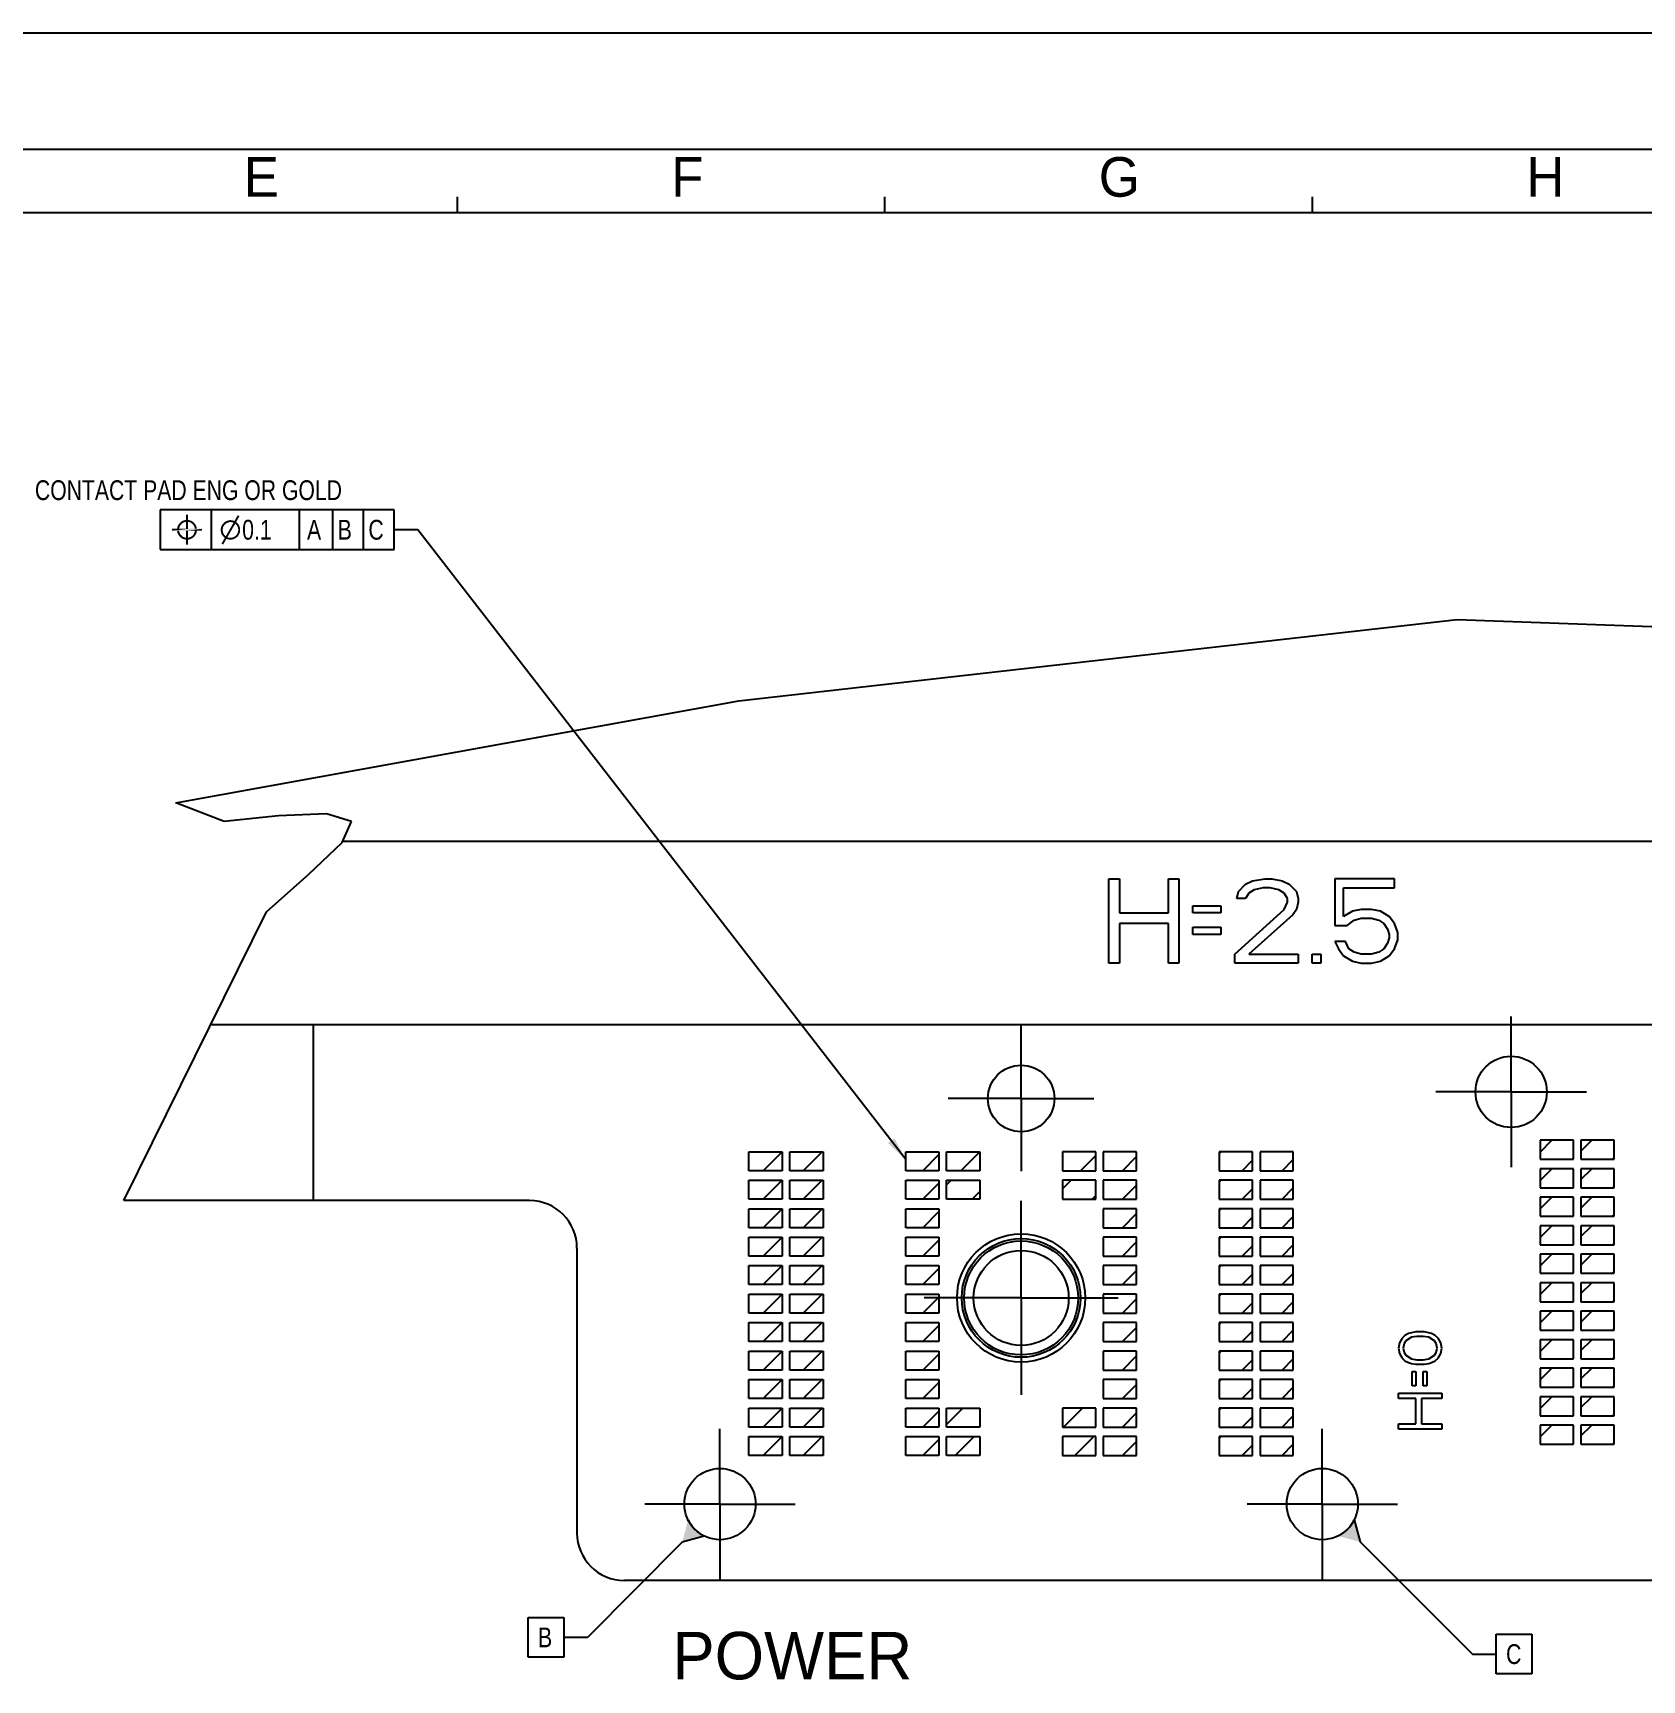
# Model space of a CAD drawing. Header units: millimetres. Extents: x 0 to 594, y 0 to 420.
# Drawn here: x 242.8 to 446, y 211.9 to 420 of the extents above; entities that cross this region are included whole.
import ezdxf

# ---------------------------------------------------------------- set-up
doc = ezdxf.new("R2010")
doc.units = ezdxf.units.MM
doc.header["$LTSCALE"] = 32.67
doc.linetypes.add('CENTER', pattern=[0.6, 0.375, -0.075, 0.075, -0.075])
doc.layers.get('0').update_dxf_attribs({"linetype": 'CONTINUOUS'})
doc.layers.add('02___PRT_ALL_AXES', color=7, linetype='CONTINUOUS')
doc.styles.get("Standard").update_dxf_attribs({"font": 'txt', "width": 0.8})
doc.styles.add('TEXTSTYLE_2', font='txt')
doc.styles.add('TEXTSTYLE_7', font='ar_wgl__.ttf')
doc.dimstyles.get("Standard").update_dxf_attribs({"dimtxt": 2.5, "dimasz": 3, "dimexe": 1.5, "dimexo": 1.2, "dimtad": 1, "dimdsep": 46, "dimtxsty": 'STANDARD', "dimblk": '_FILLED', "dimblk1": '_FILLED', "dimblk2": '_FILLED', "dimcen": 0.09, "dimazin": 2, "dimtol": 1, "dimtp": 0.01, "dimtm": 0.01, "dimtfac": 1, "dimtofl": 0, "dimtmove": 0, "dimatfit": 3, "dimldrblk": '_FILLED', "dimfxl": 1, "dimtolj": 1, "dimarcsym": 0})

# ---------------------------------------------------------------- blocks, each defined once
blk = doc.blocks.new('_FILLED')
at = {"color": 0, "linetype": 'BYBLOCK'}
blk.add_solid([(0, 0), (-1, 0.167), (-1, -0.167)], dxfattribs=at)

msp = doc.modelspace()

# ---------------------------------------------------------------- hatches: boundary and pattern name
at = {"linetype": 'CONTINUOUS'}
for points in [[(325.56, 232.12), (325.7, 231.86), (325.85, 231.61), (326.02, 231.37), (326.21, 231.15), (326.41, 230.93), (326.63, 230.73), (326.86, 230.55), (327.09, 230.38), (327.34, 230.22), (327.6, 230.08), (324.82, 229.33)], [(407.66, 230.09), (407.92, 230.23), (408.17, 230.39), (408.4, 230.56), (408.63, 230.74), (408.85, 230.94), (409.05, 231.16), (409.23, 231.39), (409.4, 231.62), (409.56, 231.87), (409.7, 232.13), (410.45, 229.34)]]:
    msp.add_hatch(color=7, dxfattribs=at).paths.add_polyline_path(points)

# ---------------------------------------------------------------- linework, layer by layer
at = {"color": 7, "linetype": 'CONTINUOUS'}
for p, q in [((0, 420), (594, 420)), ((20.42, 405.31), (571.42, 405.31)), ((296.42, 397.31), (296.42, 399.31)), ((350.42, 397.31), (350.42, 399.31)), ((404.42, 397.31), (404.42, 399.31)), ((26.42, 397.31), (564.92, 397.31)), ((258.88, 359.73), (258.88, 354.73)), ((288.42, 359.73), (258.88, 359.73)), ((265.35, 354.73), (265.35, 359.73)), ((276.48, 354.73), (276.48, 359.73)), ((280.67, 354.73), (280.67, 359.73)), ((284.55, 354.73), (284.55, 359.73)), ((288.42, 354.73), (288.42, 359.73)), ((258.88, 354.73), (288.42, 354.73)), ((331.97, 335.6), (422.71, 345.87)), ((422.71, 345.87), (478.86, 343.9)), ((260.83, 322.71), (331.97, 335.6)), ((266.94, 320.36), (260.83, 322.71)), ((273.8, 321.1), (266.94, 320.36)), ((279.9, 321.35), (273.8, 321.1)), ((283.05, 320.36), (279.9, 321.35)), ((281.86, 317.7), (283.05, 320.36)), ((277.66, 313.72), (281.86, 317.7)), ((281.94, 317.89), (528.18, 317.89)), ((272.31, 308.94), (277.66, 313.72)), ((378.7, 302.49), (378.7, 313.11)), ((378.7, 313.11), (380.03, 313.11)), ((380.03, 313.11), (380.03, 308.82)), ((386.23, 308.82), (386.23, 313.11)), ((386.23, 313.11), (387.55, 313.11)), ((387.55, 313.11), (387.55, 302.49)), ((395.08, 311.53), (395.96, 312.43)), ((395.96, 312.43), (396.85, 312.88)), ((396.85, 312.88), (398.39, 313.11)), ((398.39, 313.11), (399.28, 313.11)), ((399.28, 313.11), (400.61, 312.88)), ((400.61, 312.88), (401.49, 312.43)), ((401.49, 312.43), (402.38, 311.53)), ((407.24, 313.11), (407.24, 307.23)), ((414.77, 313.11), (407.24, 313.11)), ((414.77, 311.98), (414.77, 313.11)), ((394.85, 310.62), (395.08, 311.53)), ((395.96, 310.62), (394.85, 310.62)), ((396.4, 311.3), (395.96, 310.62)), ((397.07, 311.75), (396.4, 311.3)), ((398.17, 311.98), (397.07, 311.75)), ((399.06, 311.98), (398.17, 311.98)), ((400.16, 311.75), (399.06, 311.98)), ((400.83, 311.3), (400.16, 311.75)), ((401.27, 310.62), (400.83, 311.3)), ((400.83, 309.27), (401.27, 310.17)), ((401.27, 310.17), (401.27, 310.62)), ((402.38, 311.53), (402.6, 310.62)), ((402.6, 310.17), (402.38, 309.27)), ((402.6, 310.62), (402.6, 310.17)), ((408.35, 308.36), (408.35, 311.98)), ((408.35, 311.98), (414.77, 311.98)), ((254.3, 272.47), (272.31, 308.94)), ((380.03, 308.82), (386.23, 308.82)), ((389.32, 308.82), (389.32, 309.72)), ((389.32, 309.72), (392.86, 309.72)), ((392.86, 308.82), (389.32, 308.82)), ((392.86, 309.72), (392.86, 308.82)), ((394.63, 303.62), (400.83, 309.27)), ((401.93, 308.59), (396.4, 303.62)), ((402.38, 309.27), (401.93, 308.59)), ((409.46, 309.04), (408.35, 308.36)), ((410.56, 309.27), (409.46, 309.04)), ((409.68, 307.91), (410.56, 308.14)), ((411.89, 309.27), (410.56, 309.27)), ((410.56, 308.14), (411.89, 308.14)), ((413, 309.04), (411.89, 309.27)), ((411.89, 308.14), (412.78, 307.91)), ((414.1, 308.36), (413, 309.04)), ((414.77, 307.46), (414.1, 308.36)), ((380.03, 307.46), (380.03, 302.49)), ((386.23, 307.46), (380.03, 307.46)), ((386.23, 302.49), (386.23, 307.46)), ((389.32, 306.11), (389.32, 307.01)), ((389.32, 307.01), (392.86, 307.01)), ((392.86, 306.11), (389.32, 306.11)), ((392.86, 307.01), (392.86, 306.11)), ((407.24, 307.23), (408.79, 307.23)), ((408.79, 307.23), (409.68, 307.91)), ((412.78, 307.91), (413.44, 307.46)), ((413.44, 307.46), (413.88, 306.78)), ((413.88, 306.78), (414.1, 306.11)), ((414.1, 306.11), (414.1, 305.65)), ((415.21, 306.33), (414.77, 307.46)), ((415.21, 305.43), (415.21, 306.33)), ((407.24, 305.2), (407.69, 304.3)), ((408.57, 305.2), (407.24, 305.2)), ((407.69, 304.3), (408.35, 303.39)), ((409.01, 304.3), (408.57, 305.2)), ((409.68, 303.85), (409.01, 304.3)), ((410.56, 303.62), (409.68, 303.85)), ((412.78, 303.85), (411.89, 303.62)), ((413.44, 304.3), (412.78, 303.85)), ((413.88, 304.98), (413.44, 304.3)), ((414.1, 305.65), (413.88, 304.98)), ((414.1, 303.39), (414.77, 304.3)), ((414.77, 304.3), (415.21, 305.43)), ((380.03, 302.49), (378.7, 302.49)), ((387.55, 302.49), (386.23, 302.49)), ((394.63, 302.49), (394.63, 303.62)), ((402.6, 302.49), (394.63, 302.49)), ((396.4, 303.62), (402.6, 303.62)), ((402.6, 303.62), (402.6, 302.49)), ((404.37, 302.49), (404.37, 303.62)), ((404.37, 303.62), (405.47, 303.62)), ((405.47, 302.49), (404.37, 302.49)), ((405.47, 303.62), (405.47, 302.49)), ((408.35, 303.39), (409.46, 302.72)), ((409.46, 302.72), (410.56, 302.49)), ((411.89, 303.62), (410.56, 303.62)), ((410.56, 302.49), (411.89, 302.49)), ((411.89, 302.49), (413, 302.72)), ((413, 302.72), (414.1, 303.39)), ((549.38, 294.67), (265.26, 294.67)), ((278.22, 272.47), (278.22, 294.67)), ((433.17, 278.61), (434.65, 280.09)), ((433.17, 280.09), (433.17, 277.69)), ((437.37, 280.09), (433.17, 280.09)), ((437.37, 277.69), (437.37, 280.09)), ((438.33, 278.73), (439.69, 280.09)), ((438.33, 280.09), (438.33, 277.69)), ((442.53, 280.09), (438.33, 280.09)), ((442.53, 277.69), (442.53, 280.09)), ((333.24, 276.25), (333.24, 278.65)), ((333.24, 278.65), (337.44, 278.65)), ((335.04, 276.25), (337.44, 278.65)), ((337.44, 278.65), (337.44, 276.25)), ((338.4, 276.25), (338.4, 278.65)), ((338.4, 278.65), (342.6, 278.65)), ((340.08, 276.25), (342.48, 278.65)), ((342.6, 278.65), (342.6, 276.25)), ((353.04, 276.25), (353.04, 278.65)), ((353.04, 278.65), (357.24, 278.65)), ((355.21, 276.25), (357.24, 278.28)), ((357.24, 278.65), (357.24, 276.25)), ((358.2, 276.25), (358.2, 278.65)), ((358.2, 278.65), (362.4, 278.65)), ((360, 276.25), (362.4, 278.65)), ((362.4, 278.65), (362.4, 276.25)), ((372.84, 278.65), (372.84, 276.25)), ((377.04, 278.65), (372.84, 278.65)), ((375.13, 276.25), (377.04, 278.16)), ((377.04, 276.25), (377.04, 278.65)), ((378, 278.65), (378, 276.25)), ((382.2, 278.65), (378, 278.65)), ((380.41, 276.25), (382.2, 278.04)), ((382.2, 276.25), (382.2, 278.65)), ((392.64, 278.4), (392.89, 278.65)), ((392.64, 278.65), (392.64, 276.25)), ((396.84, 278.65), (392.64, 278.65)), ((395.53, 276.25), (396.84, 277.56)), ((396.84, 276.25), (396.84, 278.65)), ((397.8, 278.52), (397.93, 278.65)), ((397.8, 278.65), (397.8, 276.25)), ((402, 278.65), (397.8, 278.65)), ((400.57, 276.25), (402, 277.68)), ((402, 276.25), (402, 278.65)), ((433.17, 277.69), (437.37, 277.69)), ((437.29, 277.69), (437.37, 277.77)), ((438.33, 277.69), (442.53, 277.69)), ((442.33, 277.69), (442.53, 277.89)), ((337.44, 276.25), (333.24, 276.25)), ((333.24, 272.65), (333.24, 275.05)), ((333.24, 275.05), (337.44, 275.05)), ((335.04, 272.65), (337.44, 275.05)), ((337.44, 275.05), (337.44, 272.65)), ((342.6, 276.25), (338.4, 276.25)), ((338.4, 272.65), (338.4, 275.05)), ((338.4, 275.05), (342.6, 275.05)), ((340.08, 272.65), (342.48, 275.05)), ((342.6, 275.05), (342.6, 272.65)), ((357.24, 276.25), (353.04, 276.25)), ((353.04, 272.65), (353.04, 275.05)), ((353.04, 275.05), (357.24, 275.05)), ((357.24, 275.05), (357.24, 272.65)), ((362.4, 276.25), (358.2, 276.25)), ((358.2, 272.65), (358.2, 275.05)), ((358.2, 274.45), (358.8, 275.05)), ((358.2, 275.05), (362.4, 275.05)), ((362.4, 275.05), (362.4, 272.65)), ((372.84, 276.25), (377.04, 276.25)), ((372.84, 275.05), (372.84, 272.65)), ((372.84, 273.97), (373.93, 275.05)), ((377.04, 275.05), (372.84, 275.05)), ((377.04, 272.65), (377.04, 275.05)), ((378, 276.25), (382.2, 276.25)), ((378, 275.05), (378, 272.65)), ((382.2, 275.05), (378, 275.05)), ((382.2, 272.65), (382.2, 275.05)), ((392.64, 276.25), (396.84, 276.25)), ((392.64, 274.8), (392.89, 275.05)), ((392.64, 275.05), (392.64, 272.65)), ((396.84, 275.05), (392.64, 275.05)), ((396.84, 272.65), (396.84, 275.05)), ((397.8, 276.25), (402, 276.25)), ((397.8, 275.05), (397.8, 272.65)), ((397.8, 274.92), (397.93, 275.05)), ((402, 275.05), (397.8, 275.05)), ((402, 272.65), (402, 275.05)), ((433.17, 275.01), (434.65, 276.49)), ((433.17, 276.49), (433.17, 274.09)), ((437.37, 276.49), (433.17, 276.49)), ((437.37, 274.09), (437.37, 276.49)), ((438.33, 275.13), (439.69, 276.49)), ((438.33, 276.49), (438.33, 274.09)), ((442.53, 276.49), (438.33, 276.49)), ((442.53, 274.09), (442.53, 276.49)), ((337.44, 272.65), (333.24, 272.65)), ((342.6, 272.65), (338.4, 272.65)), ((357.24, 272.65), (353.04, 272.65)), ((355.21, 272.65), (357.24, 274.68)), ((362.4, 272.65), (358.2, 272.65)), ((361.44, 272.65), (362.4, 273.61)), ((372.84, 272.65), (377.04, 272.65)), ((376.57, 272.65), (377.04, 273.12)), ((378, 272.65), (382.2, 272.65)), ((380.41, 272.65), (382.2, 274.44)), ((392.64, 272.65), (396.84, 272.65)), ((395.53, 272.65), (396.84, 273.96)), ((397.8, 272.65), (402, 272.65)), ((400.57, 272.65), (402, 274.08)), ((433.17, 274.09), (437.37, 274.09)), ((433.17, 271.41), (434.65, 272.89)), ((437.37, 272.89), (433.17, 272.89)), ((433.17, 272.89), (433.17, 270.49)), ((437.29, 274.09), (437.37, 274.17)), ((437.37, 270.49), (437.37, 272.89)), ((438.33, 274.09), (442.53, 274.09)), ((438.33, 271.53), (439.69, 272.89)), ((442.53, 272.89), (438.33, 272.89)), ((438.33, 272.89), (438.33, 270.49)), ((442.33, 274.09), (442.53, 274.29)), ((442.53, 270.49), (442.53, 272.89)), ((305.52, 272.47), (254.3, 272.47)), ((333.24, 269.05), (333.24, 271.45)), ((333.24, 271.45), (337.44, 271.45)), ((335.04, 269.05), (337.44, 271.45)), ((337.44, 271.45), (337.44, 269.05)), ((338.4, 269.05), (338.4, 271.45)), ((338.4, 271.45), (342.6, 271.45)), ((340.08, 269.05), (342.48, 271.45)), ((342.6, 271.45), (342.6, 269.05)), ((353.04, 269.05), (353.04, 271.45)), ((353.04, 271.45), (357.24, 271.45)), ((355.21, 269.05), (357.24, 271.08)), ((357.24, 271.45), (357.24, 269.05)), ((378, 271.45), (378, 269.05)), ((382.2, 271.45), (378, 271.45)), ((380.41, 269.05), (382.2, 270.84)), ((382.2, 269.05), (382.2, 271.45)), ((392.64, 271.45), (392.64, 269.05)), ((392.64, 271.2), (392.89, 271.45)), ((396.84, 271.45), (392.64, 271.45)), ((396.84, 269.05), (396.84, 271.45)), ((397.8, 271.45), (397.8, 269.05)), ((397.8, 271.32), (397.93, 271.45)), ((402, 271.45), (397.8, 271.45)), ((402, 269.05), (402, 271.45)), ((437.29, 270.49), (437.37, 270.57)), ((442.33, 270.49), (442.53, 270.69)), ((337.44, 269.05), (333.24, 269.05)), ((342.6, 269.05), (338.4, 269.05)), ((357.24, 269.05), (353.04, 269.05)), ((378, 269.05), (382.2, 269.05)), ((392.64, 269.05), (396.84, 269.05)), ((395.53, 269.05), (396.84, 270.36)), ((397.8, 269.05), (402, 269.05)), ((400.57, 269.05), (402, 270.48)), ((433.17, 270.49), (437.37, 270.49)), ((433.17, 267.81), (434.65, 269.29)), ((437.37, 269.29), (433.17, 269.29)), ((433.17, 269.29), (433.17, 266.89)), ((437.37, 266.89), (437.37, 269.29)), ((438.33, 270.49), (442.53, 270.49)), ((438.33, 267.93), (439.69, 269.29)), ((442.53, 269.29), (438.33, 269.29)), ((438.33, 269.29), (438.33, 266.89)), ((442.53, 266.89), (442.53, 269.29)), ((311.52, 266.47), (311.52, 230.47)), ((333.24, 265.45), (333.24, 267.85)), ((333.24, 267.85), (337.44, 267.85)), ((335.04, 265.45), (337.44, 267.85)), ((337.44, 267.85), (337.44, 265.45)), ((338.4, 265.45), (338.4, 267.85)), ((338.4, 267.85), (342.6, 267.85)), ((340.08, 265.45), (342.48, 267.85)), ((342.6, 267.85), (342.6, 265.45)), ((353.04, 265.45), (353.04, 267.85)), ((353.04, 267.85), (357.24, 267.85)), ((355.21, 265.45), (357.24, 267.48)), ((357.24, 267.85), (357.24, 265.45)), ((378, 267.85), (378, 265.45)), ((382.2, 267.85), (378, 267.85)), ((380.41, 265.45), (382.2, 267.24)), ((382.2, 265.45), (382.2, 267.85)), ((392.64, 267.85), (392.64, 265.45)), ((392.64, 267.6), (392.89, 267.85)), ((396.84, 267.85), (392.64, 267.85)), ((395.53, 265.45), (396.84, 266.76)), ((396.84, 265.45), (396.84, 267.85)), ((397.8, 267.85), (397.8, 265.45)), ((397.8, 267.72), (397.93, 267.85)), ((402, 267.85), (397.8, 267.85)), ((400.57, 265.45), (402, 266.88)), ((402, 265.45), (402, 267.85)), ((433.17, 266.89), (437.37, 266.89)), ((437.29, 266.89), (437.37, 266.97)), ((438.33, 266.89), (442.53, 266.89)), ((442.33, 266.89), (442.53, 267.09)), ((337.44, 265.45), (333.24, 265.45)), ((342.6, 265.45), (338.4, 265.45)), ((357.24, 265.45), (353.04, 265.45)), ((378, 265.45), (382.2, 265.45)), ((392.64, 265.45), (396.84, 265.45)), ((397.8, 265.45), (402, 265.45)), ((433.17, 264.21), (434.65, 265.69)), ((437.37, 265.69), (433.17, 265.69)), ((433.17, 265.69), (433.17, 263.29)), ((437.37, 263.29), (437.37, 265.69)), ((442.53, 265.69), (438.33, 265.69)), ((438.33, 265.69), (438.33, 263.29)), ((438.33, 264.33), (439.69, 265.69)), ((442.53, 263.29), (442.53, 265.69)), ((333.24, 261.85), (333.24, 264.25)), ((333.24, 264.25), (337.44, 264.25)), ((335.04, 261.85), (337.44, 264.25)), ((337.44, 264.25), (337.44, 261.85)), ((338.4, 261.85), (338.4, 264.25)), ((338.4, 264.25), (342.6, 264.25)), ((340.08, 261.85), (342.48, 264.25)), ((342.6, 264.25), (342.6, 261.85)), ((353.04, 261.85), (353.04, 264.25)), ((353.04, 264.25), (357.24, 264.25)), ((355.21, 261.85), (357.24, 263.88)), ((357.24, 264.25), (357.24, 261.85)), ((378, 264.25), (378, 261.85)), ((382.2, 264.25), (378, 264.25)), ((380.41, 261.85), (382.2, 263.64)), ((382.2, 261.85), (382.2, 264.25)), ((392.64, 264.25), (392.64, 261.85)), ((392.64, 264), (392.89, 264.25)), ((396.84, 264.25), (392.64, 264.25)), ((395.53, 261.85), (396.84, 263.16)), ((396.84, 261.85), (396.84, 264.25)), ((397.8, 264.25), (397.8, 261.85)), ((397.8, 264.12), (397.93, 264.25)), ((402, 264.25), (397.8, 264.25)), ((400.57, 261.85), (402, 263.28)), ((402, 261.85), (402, 264.25)), ((433.17, 263.29), (437.37, 263.29)), ((437.29, 263.29), (437.37, 263.37)), ((438.33, 263.29), (442.53, 263.29)), ((442.33, 263.29), (442.53, 263.49)), ((337.44, 261.85), (333.24, 261.85)), ((333.24, 258.25), (333.24, 260.65)), ((333.24, 260.65), (337.44, 260.65)), ((335.04, 258.25), (337.44, 260.65)), ((337.44, 260.65), (337.44, 258.25)), ((342.6, 261.85), (338.4, 261.85)), ((338.4, 258.25), (338.4, 260.65)), ((338.4, 260.65), (342.6, 260.65)), ((340.08, 258.25), (342.48, 260.65)), ((342.6, 260.65), (342.6, 258.25)), ((357.24, 261.85), (353.04, 261.85)), ((353.04, 258.25), (353.04, 260.65)), ((353.04, 260.65), (357.24, 260.65)), ((355.21, 258.25), (357.24, 260.28)), ((357.24, 260.65), (357.24, 258.25)), ((378, 261.85), (382.2, 261.85)), ((378, 260.65), (378, 258.25)), ((382.2, 260.65), (378, 260.65)), ((382.2, 258.25), (382.2, 260.65)), ((392.64, 261.85), (396.84, 261.85)), ((392.64, 260.65), (392.64, 258.25)), ((392.64, 260.4), (392.89, 260.65)), ((396.84, 260.65), (392.64, 260.65)), ((396.84, 258.25), (396.84, 260.65)), ((397.8, 261.85), (402, 261.85)), ((397.8, 260.65), (397.8, 258.25)), ((397.8, 260.52), (397.93, 260.65)), ((402, 260.65), (397.8, 260.65)), ((402, 258.25), (402, 260.65)), ((433.17, 260.61), (434.65, 262.09)), ((437.37, 262.09), (433.17, 262.09)), ((433.17, 262.09), (433.17, 259.69)), ((437.37, 259.69), (437.37, 262.09)), ((442.53, 262.09), (438.33, 262.09)), ((438.33, 262.09), (438.33, 259.69)), ((438.33, 260.73), (439.69, 262.09)), ((442.53, 259.69), (442.53, 262.09)), ((337.44, 258.25), (333.24, 258.25)), ((342.6, 258.25), (338.4, 258.25)), ((357.24, 258.25), (353.04, 258.25)), ((378, 258.25), (382.2, 258.25)), ((380.41, 258.25), (382.2, 260.04)), ((392.64, 258.25), (396.84, 258.25)), ((395.53, 258.25), (396.84, 259.56)), ((397.8, 258.25), (402, 258.25)), ((400.57, 258.25), (402, 259.68)), ((433.17, 259.69), (437.37, 259.69)), ((437.37, 258.49), (433.17, 258.49)), ((433.17, 258.49), (433.17, 256.09)), ((433.17, 257.01), (434.65, 258.49)), ((437.29, 259.69), (437.37, 259.77)), ((437.37, 256.09), (437.37, 258.49)), ((438.33, 259.69), (442.53, 259.69)), ((442.53, 258.49), (438.33, 258.49)), ((438.33, 258.49), (438.33, 256.09)), ((438.33, 257.13), (439.69, 258.49)), ((442.33, 259.69), (442.53, 259.89)), ((442.53, 256.09), (442.53, 258.49)), ((333.24, 254.65), (333.24, 257.05)), ((333.24, 257.05), (337.44, 257.05)), ((335.04, 254.65), (337.44, 257.05)), ((337.44, 257.05), (337.44, 254.65)), ((338.4, 254.65), (338.4, 257.05)), ((338.4, 257.05), (342.6, 257.05)), ((340.08, 254.65), (342.48, 257.05)), ((342.6, 257.05), (342.6, 254.65)), ((353.04, 254.65), (353.04, 257.05)), ((353.04, 257.05), (357.24, 257.05)), ((355.21, 254.65), (357.24, 256.68)), ((357.24, 257.05), (357.24, 254.65)), ((378, 257.05), (378, 254.65)), ((382.2, 257.05), (378, 257.05)), ((380.41, 254.65), (382.2, 256.44)), ((382.2, 254.65), (382.2, 257.05)), ((392.64, 257.05), (392.64, 254.65)), ((392.64, 256.8), (392.89, 257.05)), ((396.84, 257.05), (392.64, 257.05)), ((396.84, 254.65), (396.84, 257.05)), ((397.8, 257.05), (397.8, 254.65)), ((397.8, 256.92), (397.93, 257.05)), ((402, 257.05), (397.8, 257.05)), ((400.57, 254.65), (402, 256.08)), ((402, 254.65), (402, 257.05)), ((433.17, 256.09), (437.37, 256.09)), ((437.29, 256.09), (437.37, 256.17)), ((438.33, 256.09), (442.53, 256.09)), ((442.33, 256.09), (442.53, 256.29)), ((337.44, 254.65), (333.24, 254.65)), ((342.6, 254.65), (338.4, 254.65)), ((357.24, 254.65), (353.04, 254.65)), ((378, 254.65), (382.2, 254.65)), ((392.64, 254.65), (396.84, 254.65)), ((395.53, 254.65), (396.84, 255.96)), ((397.8, 254.65), (402, 254.65)), ((415.4, 254.52), (415.28, 253.84)), ((415.75, 255.09), (415.4, 254.52)), ((416.1, 255.43), (415.75, 255.09)), ((415.98, 254.4), (415.86, 253.84)), ((416.21, 254.75), (415.98, 254.4)), ((416.56, 255.66), (416.1, 255.43)), ((416.91, 255.2), (416.21, 254.75)), ((416.91, 255.77), (416.56, 255.66)), ((417.49, 255.88), (416.91, 255.77)), ((417.61, 255.31), (416.91, 255.2)), ((418.54, 255.88), (417.49, 255.88)), ((418.42, 255.31), (417.61, 255.31)), ((419.12, 255.2), (418.42, 255.31)), ((419.12, 255.77), (418.54, 255.88)), ((419.46, 255.66), (419.12, 255.77)), ((419.81, 254.75), (419.12, 255.2)), ((419.93, 255.43), (419.46, 255.66)), ((420.05, 254.4), (419.81, 254.75)), ((420.28, 255.09), (419.93, 255.43)), ((420.16, 253.84), (420.05, 254.4)), ((420.63, 254.52), (420.28, 255.09)), ((420.74, 253.84), (420.63, 254.52)), ((437.37, 254.89), (433.17, 254.89)), ((433.17, 254.89), (433.17, 252.49)), ((433.17, 253.41), (434.65, 254.89)), ((437.37, 252.49), (437.37, 254.89)), ((442.53, 254.89), (438.33, 254.89)), ((438.33, 254.89), (438.33, 252.49)), ((438.33, 253.53), (439.69, 254.89)), ((442.53, 252.49), (442.53, 254.89)), ((333.24, 251.05), (333.24, 253.45)), ((333.24, 253.45), (337.44, 253.45)), ((335.04, 251.05), (337.44, 253.45)), ((337.44, 253.45), (337.44, 251.05)), ((338.4, 251.05), (338.4, 253.45)), ((338.4, 253.45), (342.6, 253.45)), ((340.08, 251.05), (342.48, 253.45)), ((342.6, 253.45), (342.6, 251.05)), ((353.04, 251.05), (353.04, 253.45)), ((353.04, 253.45), (357.24, 253.45)), ((355.21, 251.05), (357.24, 253.08)), ((357.24, 253.45), (357.24, 251.05)), ((378, 253.45), (378, 251.05)), ((382.2, 253.45), (378, 253.45)), ((380.41, 251.05), (382.2, 252.84)), ((382.2, 251.05), (382.2, 253.45)), ((392.64, 253.45), (392.64, 251.05)), ((392.64, 253.2), (392.89, 253.45)), ((396.84, 253.45), (392.64, 253.45)), ((395.53, 251.05), (396.84, 252.36)), ((396.84, 251.05), (396.84, 253.45)), ((397.8, 253.45), (397.8, 251.05)), ((397.8, 253.32), (397.93, 253.45)), ((402, 253.45), (397.8, 253.45)), ((400.57, 251.05), (402, 252.48)), ((402, 251.05), (402, 253.45)), ((415.28, 253.84), (415.4, 253.15)), ((415.4, 253.15), (415.75, 252.58)), ((415.75, 252.58), (416.1, 252.24)), ((415.86, 253.84), (415.98, 253.27)), ((415.98, 253.27), (416.21, 252.93)), ((416.1, 252.24), (416.56, 252.02)), ((416.21, 252.93), (416.91, 252.47)), ((416.56, 252.02), (416.91, 251.9)), ((416.91, 252.47), (417.61, 252.36)), ((416.91, 251.9), (417.49, 251.79)), ((417.61, 252.36), (418.42, 252.36)), ((418.42, 252.36), (419.12, 252.47)), ((418.54, 251.79), (419.12, 251.9)), ((419.12, 252.47), (419.81, 252.93)), ((419.12, 251.9), (419.46, 252.02)), ((419.46, 252.02), (419.93, 252.24)), ((419.81, 252.93), (420.05, 253.27)), ((419.93, 252.24), (420.28, 252.58)), ((420.05, 253.27), (420.16, 253.84)), ((420.28, 252.58), (420.63, 253.15)), ((420.63, 253.15), (420.74, 253.84)), ((433.17, 252.49), (437.37, 252.49)), ((437.29, 252.49), (437.37, 252.57)), ((438.33, 252.49), (442.53, 252.49)), ((442.33, 252.49), (442.53, 252.69)), ((337.44, 251.05), (333.24, 251.05)), ((333.24, 247.45), (333.24, 249.85)), ((333.24, 249.85), (337.44, 249.85)), ((335.04, 247.45), (337.44, 249.85)), ((337.44, 249.85), (337.44, 247.45)), ((342.6, 251.05), (338.4, 251.05)), ((338.4, 247.45), (338.4, 249.85)), ((338.4, 249.85), (342.6, 249.85)), ((340.08, 247.45), (342.48, 249.85)), ((342.6, 249.85), (342.6, 247.45)), ((357.24, 251.05), (353.04, 251.05)), ((353.04, 247.45), (353.04, 249.85)), ((353.04, 249.85), (357.24, 249.85)), ((357.24, 249.85), (357.24, 247.45)), ((378, 251.05), (382.2, 251.05)), ((378, 249.85), (378, 247.45)), ((382.2, 249.85), (378, 249.85)), ((382.2, 247.45), (382.2, 249.85)), ((392.64, 251.05), (396.84, 251.05)), ((392.64, 249.85), (392.64, 247.45)), ((392.64, 249.6), (392.89, 249.85)), ((396.84, 249.85), (392.64, 249.85)), ((396.84, 247.45), (396.84, 249.85)), ((397.8, 251.05), (402, 251.05)), ((397.8, 249.85), (397.8, 247.45)), ((397.8, 249.72), (397.93, 249.85)), ((402, 249.85), (397.8, 249.85)), ((402, 247.45), (402, 249.85)), ((417.03, 250.88), (417.49, 250.88)), ((417.03, 249.06), (417.03, 250.88)), ((417.49, 251.79), (418.54, 251.79)), ((417.49, 250.88), (417.49, 249.06)), ((418.42, 250.88), (418.88, 250.88)), ((418.42, 249.06), (418.42, 250.88)), ((418.88, 250.88), (418.88, 249.06)), ((437.37, 251.29), (433.17, 251.29)), ((433.17, 251.29), (433.17, 248.89)), ((433.17, 249.81), (434.65, 251.29)), ((437.37, 248.89), (437.37, 251.29)), ((442.53, 251.29), (438.33, 251.29)), ((438.33, 251.29), (438.33, 248.89)), ((438.33, 249.93), (439.69, 251.29)), ((442.53, 248.89), (442.53, 251.29)), ((355.21, 247.45), (357.24, 249.48)), ((380.41, 247.45), (382.2, 249.24)), ((395.53, 247.45), (396.84, 248.76)), ((400.57, 247.45), (402, 248.88)), ((415.28, 248.15), (420.74, 248.15)), ((415.28, 247.47), (415.28, 248.15)), ((417.49, 249.06), (417.03, 249.06)), ((418.88, 249.06), (418.42, 249.06)), ((420.74, 248.15), (420.74, 247.47)), ((433.17, 248.89), (437.37, 248.89)), ((437.37, 247.69), (433.17, 247.69)), ((433.17, 247.69), (433.17, 245.29)), ((433.17, 246.21), (434.65, 247.69)), ((437.29, 248.89), (437.37, 248.97)), ((437.37, 245.29), (437.37, 247.69)), ((438.33, 248.89), (442.53, 248.89)), ((442.53, 247.69), (438.33, 247.69)), ((438.33, 247.69), (438.33, 245.29)), ((438.33, 246.33), (439.69, 247.69)), ((442.33, 248.89), (442.53, 249.09)), ((442.53, 245.29), (442.53, 247.69)), ((337.44, 247.45), (333.24, 247.45)), ((333.24, 243.85), (333.24, 246.25)), ((333.24, 246.25), (337.44, 246.25)), ((335.04, 243.85), (337.44, 246.25)), ((337.44, 246.25), (337.44, 243.85)), ((342.6, 247.45), (338.4, 247.45)), ((338.4, 243.85), (338.4, 246.25)), ((338.4, 246.25), (342.6, 246.25)), ((340.08, 243.85), (342.48, 246.25)), ((342.6, 246.25), (342.6, 243.85)), ((357.24, 247.45), (353.04, 247.45)), ((353.04, 243.85), (353.04, 246.25)), ((353.04, 246.25), (357.24, 246.25)), ((355.21, 243.85), (357.24, 245.88)), ((357.24, 246.25), (357.24, 243.85)), ((358.2, 243.85), (358.2, 246.25)), ((358.2, 244.2), (360.25, 246.25)), ((358.2, 246.25), (362.4, 246.25)), ((362.4, 246.25), (362.4, 243.85)), ((372.84, 246.25), (372.84, 243.85)), ((377.04, 246.25), (372.84, 246.25)), ((372.97, 243.85), (375.37, 246.25)), ((377.04, 243.85), (377.04, 246.25)), ((378, 247.45), (382.2, 247.45)), ((378, 246.25), (378, 243.85)), ((382.2, 246.25), (378, 246.25)), ((380.41, 243.85), (382.2, 245.64)), ((382.2, 243.85), (382.2, 246.25)), ((392.64, 247.45), (396.84, 247.45)), ((392.64, 246.25), (392.64, 243.85)), ((396.84, 246.25), (392.64, 246.25)), ((392.64, 246), (392.89, 246.25)), ((396.84, 243.85), (396.84, 246.25)), ((397.8, 247.45), (402, 247.45)), ((397.8, 246.25), (397.8, 243.85)), ((402, 246.25), (397.8, 246.25)), ((397.8, 246.12), (397.93, 246.25)), ((402, 243.85), (402, 246.25)), ((417.49, 247.47), (415.28, 247.47)), ((417.49, 244.28), (417.49, 247.47)), ((420.74, 247.47), (418.19, 247.47)), ((418.19, 247.47), (418.19, 244.28)), ((337.44, 243.85), (333.24, 243.85)), ((342.6, 243.85), (338.4, 243.85)), ((357.24, 243.85), (353.04, 243.85)), ((362.4, 243.85), (358.2, 243.85)), ((372.84, 243.85), (377.04, 243.85)), ((378, 243.85), (382.2, 243.85)), ((392.64, 243.85), (396.84, 243.85)), ((395.53, 243.85), (396.84, 245.16)), ((397.8, 243.85), (402, 243.85)), ((400.57, 243.85), (402, 245.28)), ((415.28, 244.28), (417.49, 244.28)), ((415.28, 243.6), (415.28, 244.28)), ((420.74, 243.6), (415.28, 243.6)), ((418.19, 244.28), (420.74, 244.28)), ((420.74, 244.28), (420.74, 243.6)), ((433.17, 245.29), (437.37, 245.29)), ((437.37, 244.09), (433.17, 244.09)), ((433.17, 244.09), (433.17, 241.69)), ((433.17, 242.61), (434.65, 244.09)), ((437.29, 245.29), (437.37, 245.37)), ((437.37, 241.69), (437.37, 244.09)), ((438.33, 245.29), (442.53, 245.29)), ((442.53, 244.09), (438.33, 244.09)), ((438.33, 244.09), (438.33, 241.69)), ((438.33, 242.73), (439.69, 244.09)), ((442.33, 245.29), (442.53, 245.49)), ((442.53, 241.69), (442.53, 244.09)), ((333.24, 240.25), (333.24, 242.65)), ((333.24, 242.65), (337.44, 242.65)), ((335.04, 240.25), (337.44, 242.65)), ((337.44, 242.65), (337.44, 240.25)), ((338.4, 240.25), (338.4, 242.65)), ((338.4, 242.65), (342.6, 242.65)), ((340.08, 240.25), (342.48, 242.65)), ((342.6, 242.65), (342.6, 240.25)), ((353.04, 240.25), (353.04, 242.65)), ((353.04, 242.65), (357.24, 242.65)), ((355.21, 240.25), (357.24, 242.28)), ((357.24, 242.65), (357.24, 240.25)), ((358.2, 240.25), (358.2, 242.65)), ((358.2, 242.65), (362.4, 242.65)), ((359.29, 240.25), (361.69, 242.65)), ((362.4, 242.65), (362.4, 240.25)), ((372.84, 242.65), (372.84, 240.25)), ((377.04, 242.65), (372.84, 242.65)), ((374.41, 240.25), (376.81, 242.65)), ((377.04, 240.25), (377.04, 242.65)), ((378, 242.65), (378, 240.25)), ((382.2, 242.65), (378, 242.65)), ((380.41, 240.25), (382.2, 242.04)), ((382.2, 240.25), (382.2, 242.65)), ((392.64, 242.65), (392.64, 240.25)), ((396.84, 242.65), (392.64, 242.65)), ((392.64, 242.4), (392.89, 242.65)), ((395.53, 240.25), (396.84, 241.56)), ((396.84, 240.25), (396.84, 242.65)), ((397.8, 242.65), (397.8, 240.25)), ((402, 242.65), (397.8, 242.65)), ((397.8, 242.52), (397.93, 242.65)), ((400.57, 240.25), (402, 241.68)), ((402, 240.25), (402, 242.65)), ((433.17, 241.69), (437.37, 241.69)), ((437.29, 241.69), (437.37, 241.77)), ((438.33, 241.69), (442.53, 241.69)), ((442.33, 241.69), (442.53, 241.89)), ((337.44, 240.25), (333.24, 240.25)), ((342.6, 240.25), (338.4, 240.25)), ((357.24, 240.25), (353.04, 240.25)), ((362.4, 240.25), (358.2, 240.25)), ((372.84, 240.25), (377.04, 240.25)), ((378, 240.25), (382.2, 240.25)), ((392.64, 240.25), (396.84, 240.25)), ((397.8, 240.25), (402, 240.25)), ((324.82, 229.33), (312.85, 217.28)), ((410.45, 229.34), (424.62, 215.17)), ((513.72, 224.47), (317.52, 224.47)), ((305.35, 214.78), (305.35, 219.78)), ((305.35, 219.78), (309.85, 219.78)), ((309.85, 219.78), (309.85, 214.78)), ((312.85, 217.28), (309.85, 217.28)), ((427.62, 217.67), (432.12, 217.67)), ((427.62, 212.67), (427.62, 217.67)), ((432.12, 217.67), (432.12, 212.67)), ((309.85, 214.78), (305.35, 214.78)), ((424.62, 215.17), (427.62, 215.17)), ((432.12, 212.67), (427.62, 212.67))]:
    msp.add_line(p, q, dxfattribs=at)
for points in [[(325.56, 232.12), (325.7, 231.86), (325.85, 231.61), (326.02, 231.37), (326.21, 231.15), (326.41, 230.93), (326.63, 230.73), (326.86, 230.55), (327.09, 230.38), (327.34, 230.22), (327.6, 230.08), (324.82, 229.33)], [(407.66, 230.09), (407.92, 230.23), (408.17, 230.39), (408.4, 230.56), (408.63, 230.74), (408.85, 230.94), (409.05, 231.16), (409.23, 231.39), (409.4, 231.62), (409.56, 231.87), (409.7, 232.13), (410.45, 229.34)]]:
    msp.add_lwpolyline(points, dxfattribs=at)
for centre, radius in [((367.62, 285.37), 4.2), ((429.51, 286.21), 4.5), ((367.62, 260.17), 8.1), ((367.62, 260.17), 7.5), ((367.62, 260.17), 7.2), ((367.62, 260.17), 6), ((329.58, 234.13), 4.5), ((405.66, 234.13), 4.5)]:
    msp.add_circle(centre, radius, dxfattribs=at)
for centre, start, end in [((305.52, 266.47), 0, 90), ((317.52, 230.47), 180, 270)]:
    msp.add_arc(centre, 6, start, end, dxfattribs=at)
for points in [[(261.63, 358.01), (261.56, 357.94), (261.19, 357.88)], [(261.63, 358.01), (261.19, 357.88), (261.28, 358.01)], [(261.72, 358.08), (261.28, 358.01), (261.37, 358.12)], [(261.28, 358.01), (261.72, 358.08), (261.63, 358.01)], [(262.03, 358.21), (261.92, 358.17), (261.37, 358.12)], [(262.03, 358.21), (261.37, 358.12), (261.48, 358.21)], [(261.92, 358.17), (261.81, 358.14), (261.37, 358.12)], [(261.37, 358.12), (261.81, 358.14), (261.72, 358.08)], [(262.92, 358.28), (262.14, 358.23), (261.48, 358.21)], [(262.92, 358.28), (261.48, 358.21), (261.59, 358.28)], [(261.48, 358.21), (262.14, 358.23), (262.03, 358.21)], [(262.8, 358.36), (261.59, 358.28), (261.72, 358.36)], [(261.59, 358.28), (262.8, 358.36), (262.92, 358.28)], [(262.67, 358.41), (261.72, 358.36), (261.85, 358.41)], [(261.72, 358.36), (262.67, 358.41), (262.8, 358.36)], [(262.52, 358.45), (261.85, 358.41), (261.99, 358.45)], [(261.85, 358.41), (262.52, 358.45), (262.67, 358.41)], [(262.38, 358.48), (261.99, 358.45), (262.14, 358.48)], [(261.99, 358.45), (262.38, 358.48), (262.52, 358.45)], [(262.38, 359.12), (262.14, 358.48), (262.14, 359.12)], [(262.14, 358.48), (262.38, 359.12), (262.38, 358.48)], [(262.38, 358.23), (262.14, 358.23), (262.92, 358.28)], [(262.38, 358.23), (262.14, 357.35), (262.14, 358.23)], [(262.14, 357.35), (262.38, 358.23), (262.38, 357.35)], [(262.49, 358.21), (262.38, 358.23), (262.92, 358.28)], [(262.49, 358.21), (262.92, 358.28), (263.03, 358.21)], [(263.03, 358.21), (262.6, 358.17), (262.49, 358.21)], [(262.71, 358.14), (262.6, 358.17), (263.03, 358.21)], [(262.71, 358.14), (263.03, 358.21), (263.14, 358.12)], [(263.14, 358.12), (262.8, 358.06), (262.71, 358.14)], [(262.89, 358.01), (262.8, 358.06), (263.14, 358.12)], [(262.89, 358.01), (263.14, 358.12), (263.23, 358.01)], [(263.23, 358.01), (262.98, 357.94), (262.89, 358.01)], [(262.98, 357.94), (263.23, 358.01), (263.33, 357.88)], [(267.05, 357.9), (266.69, 357.83), (266.78, 357.95)], [(267.25, 358.06), (266.78, 357.95), (266.89, 358.08)], [(267.25, 358.06), (267.14, 357.99), (266.78, 357.95)], [(266.78, 357.95), (267.14, 357.99), (267.05, 357.9)], [(267.62, 358.19), (267.49, 358.15), (266.89, 358.08)], [(267.62, 358.19), (266.89, 358.08), (267, 358.19)], [(267.49, 358.15), (267.38, 358.12), (266.89, 358.08)], [(266.89, 358.08), (267.38, 358.12), (267.25, 358.06)], [(268.46, 358.21), (267, 358.19), (267.12, 358.26)], [(267.62, 358.19), (267, 358.19), (268.46, 358.21)], [(268.26, 358.34), (267.12, 358.26), (267.27, 358.34)], [(268.46, 358.21), (267.12, 358.26), (268.26, 358.34)], [(268.35, 357.99), (267.16, 356.42), (268.13, 358.12)], [(267.16, 356.42), (268.35, 357.99), (267.36, 356.29)], [(268.13, 358.37), (267.27, 358.34), (267.43, 358.39)], [(267.27, 358.34), (268.13, 358.37), (268.26, 358.34)], [(267.87, 358.43), (268, 358.41), (267.43, 358.39)], [(267.87, 358.43), (267.43, 358.39), (267.58, 358.43)], [(267.43, 358.39), (268, 358.41), (268.13, 358.37)], [(267.58, 358.43), (267.74, 358.45), (267.87, 358.43)], [(267.74, 358.19), (267.62, 358.19), (268.46, 358.21)], [(267.85, 358.19), (267.74, 358.19), (268.46, 358.21)], [(267.94, 358.17), (267.85, 358.19), (268.46, 358.21)], [(268.04, 358.15), (267.94, 358.17), (268.46, 358.21)], [(268.13, 358.12), (268.04, 358.15), (268.46, 358.21)], [(268.13, 358.12), (268.46, 358.21), (268.58, 358.12)], [(268.13, 358.12), (268.58, 358.12), (268.35, 357.99)], [(268.88, 358.94), (268.26, 358.34), (268.67, 359.07)], [(268.26, 358.34), (268.88, 358.94), (268.46, 358.21)], [(268.58, 358.12), (268.67, 358.01), (268.35, 357.99)], [(268.42, 357.92), (268.35, 357.99), (268.67, 358.01)], [(268.42, 357.92), (268.67, 358.01), (268.77, 357.9)], [(263.51, 357.35), (264.15, 357.35), (260.37, 357.1)], [(263.25, 357.35), (263.51, 357.35), (260.37, 357.1)], [(262.38, 357.35), (263.25, 357.35), (260.37, 357.1)], [(262.14, 357.35), (262.38, 357.35), (260.37, 357.1)], [(261.26, 357.35), (262.14, 357.35), (260.37, 357.1)], [(261.01, 357.35), (261.26, 357.35), (260.37, 357.1)], [(261.01, 357.35), (260.37, 357.1), (260.37, 357.35)], [(261.01, 357.1), (260.37, 357.1), (264.15, 357.35)], [(261.28, 357.46), (261.01, 357.35), (261.03, 357.48)], [(261.01, 357.35), (261.28, 357.46), (261.26, 357.35)], [(261.26, 357.1), (261.01, 357.1), (264.15, 357.35)], [(261.26, 357.1), (261.03, 356.95), (261.01, 357.1)], [(261.32, 357.55), (261.03, 357.48), (261.06, 357.63)], [(261.03, 357.48), (261.32, 357.55), (261.28, 357.46)], [(261.26, 357.1), (261.28, 356.99), (261.03, 356.95)], [(261.03, 356.95), (261.28, 356.99), (261.32, 356.88)], [(261.32, 356.88), (261.06, 356.8), (261.03, 356.95)], [(261.41, 357.75), (261.36, 357.66), (261.06, 357.63)], [(261.41, 357.75), (261.06, 357.63), (261.12, 357.75)], [(261.06, 357.63), (261.36, 357.66), (261.32, 357.55)], [(261.06, 356.8), (261.32, 356.88), (261.36, 356.79)], [(261.36, 356.79), (261.12, 356.68), (261.06, 356.8)], [(261.48, 357.84), (261.12, 357.75), (261.19, 357.88)], [(261.12, 357.75), (261.48, 357.84), (261.41, 357.75)], [(261.12, 356.68), (261.36, 356.79), (261.41, 356.68)], [(261.41, 356.68), (261.19, 356.55), (261.12, 356.68)], [(261.19, 357.88), (261.56, 357.94), (261.48, 357.84)], [(261.41, 356.68), (261.48, 356.59), (261.19, 356.55)], [(261.19, 356.55), (261.48, 356.59), (261.56, 356.51)], [(261.56, 356.51), (261.28, 356.44), (261.19, 356.55)], [(262.14, 357.1), (261.26, 357.1), (264.15, 357.35)], [(261.28, 356.44), (261.56, 356.51), (261.63, 356.44)], [(261.63, 356.44), (261.37, 356.33), (261.28, 356.44)], [(261.63, 356.44), (261.72, 356.37), (261.37, 356.33)], [(261.37, 356.33), (261.72, 356.37), (261.81, 356.31)], [(261.81, 356.31), (261.48, 356.24), (261.37, 356.33)], [(261.81, 356.31), (261.92, 356.28), (261.48, 356.24)], [(261.48, 356.24), (261.92, 356.28), (262.03, 356.24)], [(262.03, 356.24), (261.59, 356.15), (261.48, 356.24)], [(262.03, 356.24), (262.14, 356.22), (261.59, 356.15)], [(261.59, 356.15), (262.38, 356.22), (263.03, 356.24)], [(261.59, 356.15), (263.03, 356.24), (262.92, 356.15)], [(262.14, 356.22), (262.38, 356.22), (261.59, 356.15)], [(262.92, 356.15), (261.72, 356.09), (261.59, 356.15)], [(261.72, 356.09), (262.92, 356.15), (262.8, 356.09)], [(262.8, 356.09), (261.85, 356.04), (261.72, 356.09)], [(261.85, 356.04), (262.8, 356.09), (262.67, 356.04)], [(262.67, 356.04), (261.99, 356), (261.85, 356.04)], [(261.99, 356), (262.67, 356.04), (262.52, 356)], [(262.52, 356), (262.14, 355.98), (261.99, 356)], [(262.38, 357.1), (262.14, 357.1), (264.15, 357.35)], [(262.38, 357.1), (262.14, 356.22), (262.14, 357.1)], [(262.14, 356.22), (262.38, 357.1), (262.38, 356.22)], [(262.14, 355.98), (262.52, 356), (262.38, 355.98)], [(262.38, 355.98), (262.14, 355.34), (262.14, 355.98)], [(262.14, 355.34), (262.38, 355.98), (262.38, 355.34)], [(263.25, 357.1), (262.38, 357.1), (264.15, 357.35)], [(263.03, 356.24), (262.38, 356.22), (262.49, 356.24)], [(262.49, 356.24), (262.6, 356.28), (263.14, 356.33)], [(262.49, 356.24), (263.14, 356.33), (263.03, 356.24)], [(262.6, 356.28), (262.71, 356.31), (263.14, 356.33)], [(263.14, 356.33), (262.71, 356.31), (262.8, 356.37)], [(263.23, 356.44), (262.8, 356.37), (262.89, 356.44)], [(262.8, 356.37), (263.23, 356.44), (263.14, 356.33)], [(262.89, 356.44), (262.98, 356.51), (263.33, 356.55)], [(262.89, 356.44), (263.33, 356.55), (263.23, 356.44)], [(263.33, 357.88), (263.05, 357.84), (262.98, 357.94)], [(263.33, 356.55), (262.98, 356.51), (263.05, 356.59)], [(263.11, 357.75), (263.05, 357.84), (263.33, 357.88)], [(263.4, 356.68), (263.05, 356.59), (263.11, 356.68)], [(263.05, 356.59), (263.4, 356.68), (263.33, 356.55)], [(263.11, 357.75), (263.33, 357.88), (263.4, 357.75)], [(263.4, 357.75), (263.16, 357.66), (263.11, 357.75)], [(263.11, 356.68), (263.16, 356.79), (263.45, 356.8)], [(263.11, 356.68), (263.45, 356.8), (263.4, 356.68)], [(263.16, 357.66), (263.4, 357.75), (263.45, 357.63)], [(263.45, 357.63), (263.2, 357.55), (263.16, 357.66)], [(263.45, 356.8), (263.16, 356.79), (263.2, 356.88)], [(263.2, 357.55), (263.45, 357.63), (263.49, 357.48)], [(263.49, 357.48), (263.23, 357.46), (263.2, 357.55)], [(263.49, 356.95), (263.2, 356.88), (263.23, 356.99)], [(263.2, 356.88), (263.49, 356.95), (263.45, 356.8)], [(263.25, 357.35), (263.23, 357.46), (263.49, 357.48)], [(263.51, 357.1), (263.23, 356.99), (263.25, 357.1)], [(263.23, 356.99), (263.51, 357.1), (263.49, 356.95)], [(263.25, 357.35), (263.49, 357.48), (263.51, 357.35)], [(263.51, 357.1), (263.25, 357.1), (264.15, 357.35)], [(263.51, 357.1), (264.15, 357.35), (264.15, 357.1)], [(266.8, 357.46), (266.52, 357.37), (266.56, 357.53)], [(266.52, 357.37), (266.8, 357.46), (266.78, 357.33)], [(266.78, 357.33), (266.52, 357.21), (266.52, 357.37)], [(266.52, 357.21), (266.78, 357.33), (266.76, 357.21)], [(266.76, 357.21), (266.78, 357.1), (266.52, 357.06)], [(266.76, 357.21), (266.52, 357.06), (266.52, 357.21)], [(266.52, 357.06), (266.78, 357.1), (266.8, 356.97)], [(266.8, 356.97), (266.56, 356.91), (266.52, 357.06)], [(266.83, 357.59), (266.56, 357.53), (266.61, 357.68)], [(266.56, 357.53), (266.83, 357.59), (266.8, 357.46)], [(266.56, 356.91), (266.8, 356.97), (266.83, 356.86)], [(266.83, 356.86), (266.59, 356.77), (266.56, 356.91)], [(266.59, 356.77), (266.83, 356.86), (266.87, 356.77)], [(266.87, 356.77), (266.65, 356.64), (266.59, 356.77)], [(266.98, 357.81), (266.61, 357.68), (266.69, 357.83)], [(266.98, 357.81), (266.9, 357.7), (266.61, 357.68)], [(266.61, 357.68), (266.9, 357.7), (266.83, 357.59)], [(267.23, 356.07), (266.61, 355.49), (267.03, 356.2)], [(266.61, 355.49), (267.23, 356.07), (266.83, 355.36)], [(266.87, 356.77), (266.92, 356.66), (266.65, 356.64)], [(266.65, 356.64), (266.92, 356.66), (267, 356.57)], [(267, 356.57), (266.74, 356.51), (266.65, 356.64)], [(266.69, 357.83), (267.05, 357.9), (266.98, 357.81)], [(266.74, 356.51), (267, 356.57), (267.07, 356.49)], [(267.07, 356.49), (266.81, 356.4), (266.74, 356.51)], [(267.07, 356.49), (267.16, 356.42), (266.81, 356.4)], [(266.92, 356.29), (266.81, 356.4), (267.16, 356.42)], [(267.36, 356.29), (266.92, 356.29), (267.16, 356.42)], [(267.36, 356.29), (267.03, 356.2), (266.92, 356.29)], [(267.36, 356.29), (267.45, 356.26), (267.03, 356.2)], [(267.45, 356.26), (267.54, 356.24), (267.03, 356.2)], [(267.54, 356.24), (267.65, 356.22), (267.03, 356.2)], [(267.74, 356.22), (267.87, 356.22), (267.03, 356.2)], [(267.65, 356.22), (267.74, 356.22), (267.03, 356.2)], [(268.36, 356.15), (267.03, 356.2), (267.87, 356.22)], [(267.03, 356.2), (268.36, 356.15), (267.23, 356.07)], [(267.23, 356.07), (268.36, 356.15), (268.22, 356.07)], [(268.22, 356.07), (267.36, 356.04), (267.23, 356.07)], [(267.36, 356.04), (268.22, 356.07), (268.07, 356.02)], [(268.07, 356.02), (267.49, 356), (267.36, 356.04)], [(267.62, 355.98), (267.49, 356), (268.07, 356.02)], [(267.74, 355.98), (267.62, 355.98), (268.07, 356.02)], [(267.74, 355.98), (268.07, 356.02), (267.91, 355.98)], [(268.49, 356.24), (267.87, 356.22), (268, 356.26)], [(267.87, 356.22), (268.49, 356.24), (268.36, 356.15)], [(268, 356.26), (268.13, 356.29), (268.62, 356.33)], [(268, 356.26), (268.62, 356.33), (268.49, 356.24)], [(268.62, 356.33), (268.13, 356.29), (268.24, 356.35)], [(268.24, 356.35), (268.35, 356.42), (268.71, 356.46)], [(268.24, 356.35), (268.71, 356.46), (268.62, 356.33)], [(268.71, 356.46), (268.35, 356.42), (268.44, 356.51)], [(268.77, 357.9), (268.51, 357.84), (268.42, 357.92)], [(268.8, 356.59), (268.44, 356.51), (268.53, 356.6)], [(268.44, 356.51), (268.8, 356.59), (268.71, 356.46)], [(268.51, 357.84), (268.77, 357.9), (268.84, 357.77)], [(268.84, 357.77), (268.57, 357.75), (268.51, 357.84)], [(268.53, 356.6), (268.6, 356.71), (268.88, 356.73)], [(268.53, 356.6), (268.88, 356.73), (268.8, 356.59)], [(268.62, 357.64), (268.57, 357.75), (268.84, 357.77)], [(268.88, 356.73), (268.6, 356.71), (268.66, 356.82)], [(268.62, 357.64), (268.84, 357.77), (268.89, 357.64)], [(268.89, 357.64), (268.67, 357.55), (268.62, 357.64)], [(268.93, 356.88), (268.66, 356.82), (268.69, 356.95)], [(268.66, 356.82), (268.93, 356.88), (268.88, 356.73)], [(268.67, 357.55), (268.89, 357.64), (268.95, 357.5)], [(268.95, 357.5), (268.71, 357.44), (268.67, 357.55)], [(268.97, 357.04), (268.69, 356.95), (268.73, 357.08)], [(268.69, 356.95), (268.97, 357.04), (268.93, 356.88)], [(268.71, 357.44), (268.95, 357.5), (268.97, 357.35)], [(268.97, 357.35), (268.73, 357.32), (268.71, 357.44)], [(268.73, 357.21), (268.73, 357.32), (268.97, 357.35)], [(268.73, 357.21), (268.97, 357.35), (268.97, 357.21)], [(268.97, 357.21), (268.73, 357.08), (268.73, 357.21)], [(268.73, 357.08), (268.97, 357.21), (268.97, 357.04)]]:
    msp.add_solid(points, dxfattribs=at)
at = {"layer": '02___PRT_ALL_AXES', "color": 7, "linetype": 'CENTER'}
for p, q in [((429.51, 286.21), (429.51, 295.71)), ((367.62, 285.37), (367.62, 294.57)), ((367.62, 285.37), (358.42, 285.37)), ((367.62, 285.37), (367.62, 276.17)), ((367.62, 285.37), (376.82, 285.37)), ((429.51, 286.21), (420.01, 286.21)), ((429.51, 286.21), (429.51, 276.71)), ((429.51, 286.21), (439.01, 286.21)), ((367.62, 260.17), (367.62, 273.27)), ((367.62, 260.17), (354.52, 260.17)), ((367.62, 260.17), (367.62, 247.07)), ((367.62, 260.17), (380.72, 260.17)), ((329.58, 234.13), (329.58, 243.63)), ((405.66, 234.13), (405.66, 243.63)), ((329.58, 234.13), (320.08, 234.13)), ((329.58, 234.13), (329.58, 224.63)), ((329.58, 234.13), (339.08, 234.13)), ((405.66, 234.13), (396.16, 234.13)), ((405.66, 234.13), (415.16, 234.13)), ((405.66, 234.13), (405.66, 224.63))]:
    msp.add_line(p, q, dxfattribs=at)

# ---------------------------------------------------------------- texts
at = {"color": 7, "linetype": 'CONTINUOUS', "width": 0.8}
for s, p in [('CONTACT PAD ENG OR GOLD', (243.05, 360.98)), ('0.1', (269.23, 355.98)), ('A', (277.42, 355.98)), ('B', (281.3, 355.98)), ('C', (285.17, 355.98))]:
    msp.add_text(s, height=2.5, dxfattribs=at).set_placement(p)
at = {"color": 7, "linetype": 'CONTINUOUS', "attachment_point": 1, "line_spacing_factor": 0.9}
for s, insert, char_height, width, style in [('E', (269.42, 404.31), 5, 5, 'TEXTSTYLE_2'), ('F', (323.42, 404.31), 5, 5, 'TEXTSTYLE_2'), ('G', (377.42, 404.31), 5, 5, 'TEXTSTYLE_2'), ('H', (431.42, 404.31), 5, 5, 'TEXTSTYLE_2'), ('POWER', (323.56, 217.98), 6, 31.6059, 'TEXTSTYLE_7')]:
    msp.add_mtext(s, dxfattribs=dict(at, insert=insert, char_height=char_height, width=width, style=style))
at = {"color": 7, "linetype": 'CONTINUOUS', "char_height": 2.5, "width": 2, "attachment_point": 1, "line_spacing_factor": 0.9}
for s, insert in [('B', (306.6, 218.53)), ('C', (428.87, 216.42))]:
    msp.add_mtext(s, dxfattribs=dict(at, insert=insert))

# ---------------------------------------------------------------- leaders
at = {"color": 7, "linetype": 'CONTINUOUS'}
msp.add_leader([(353.04, 277.67), (291.42, 357.23), (288.42, 357.23)], dimstyle='STANDARD', override={"dimtad": 0}, dxfattribs=at)

doc.saveas('drawing.dxf')
